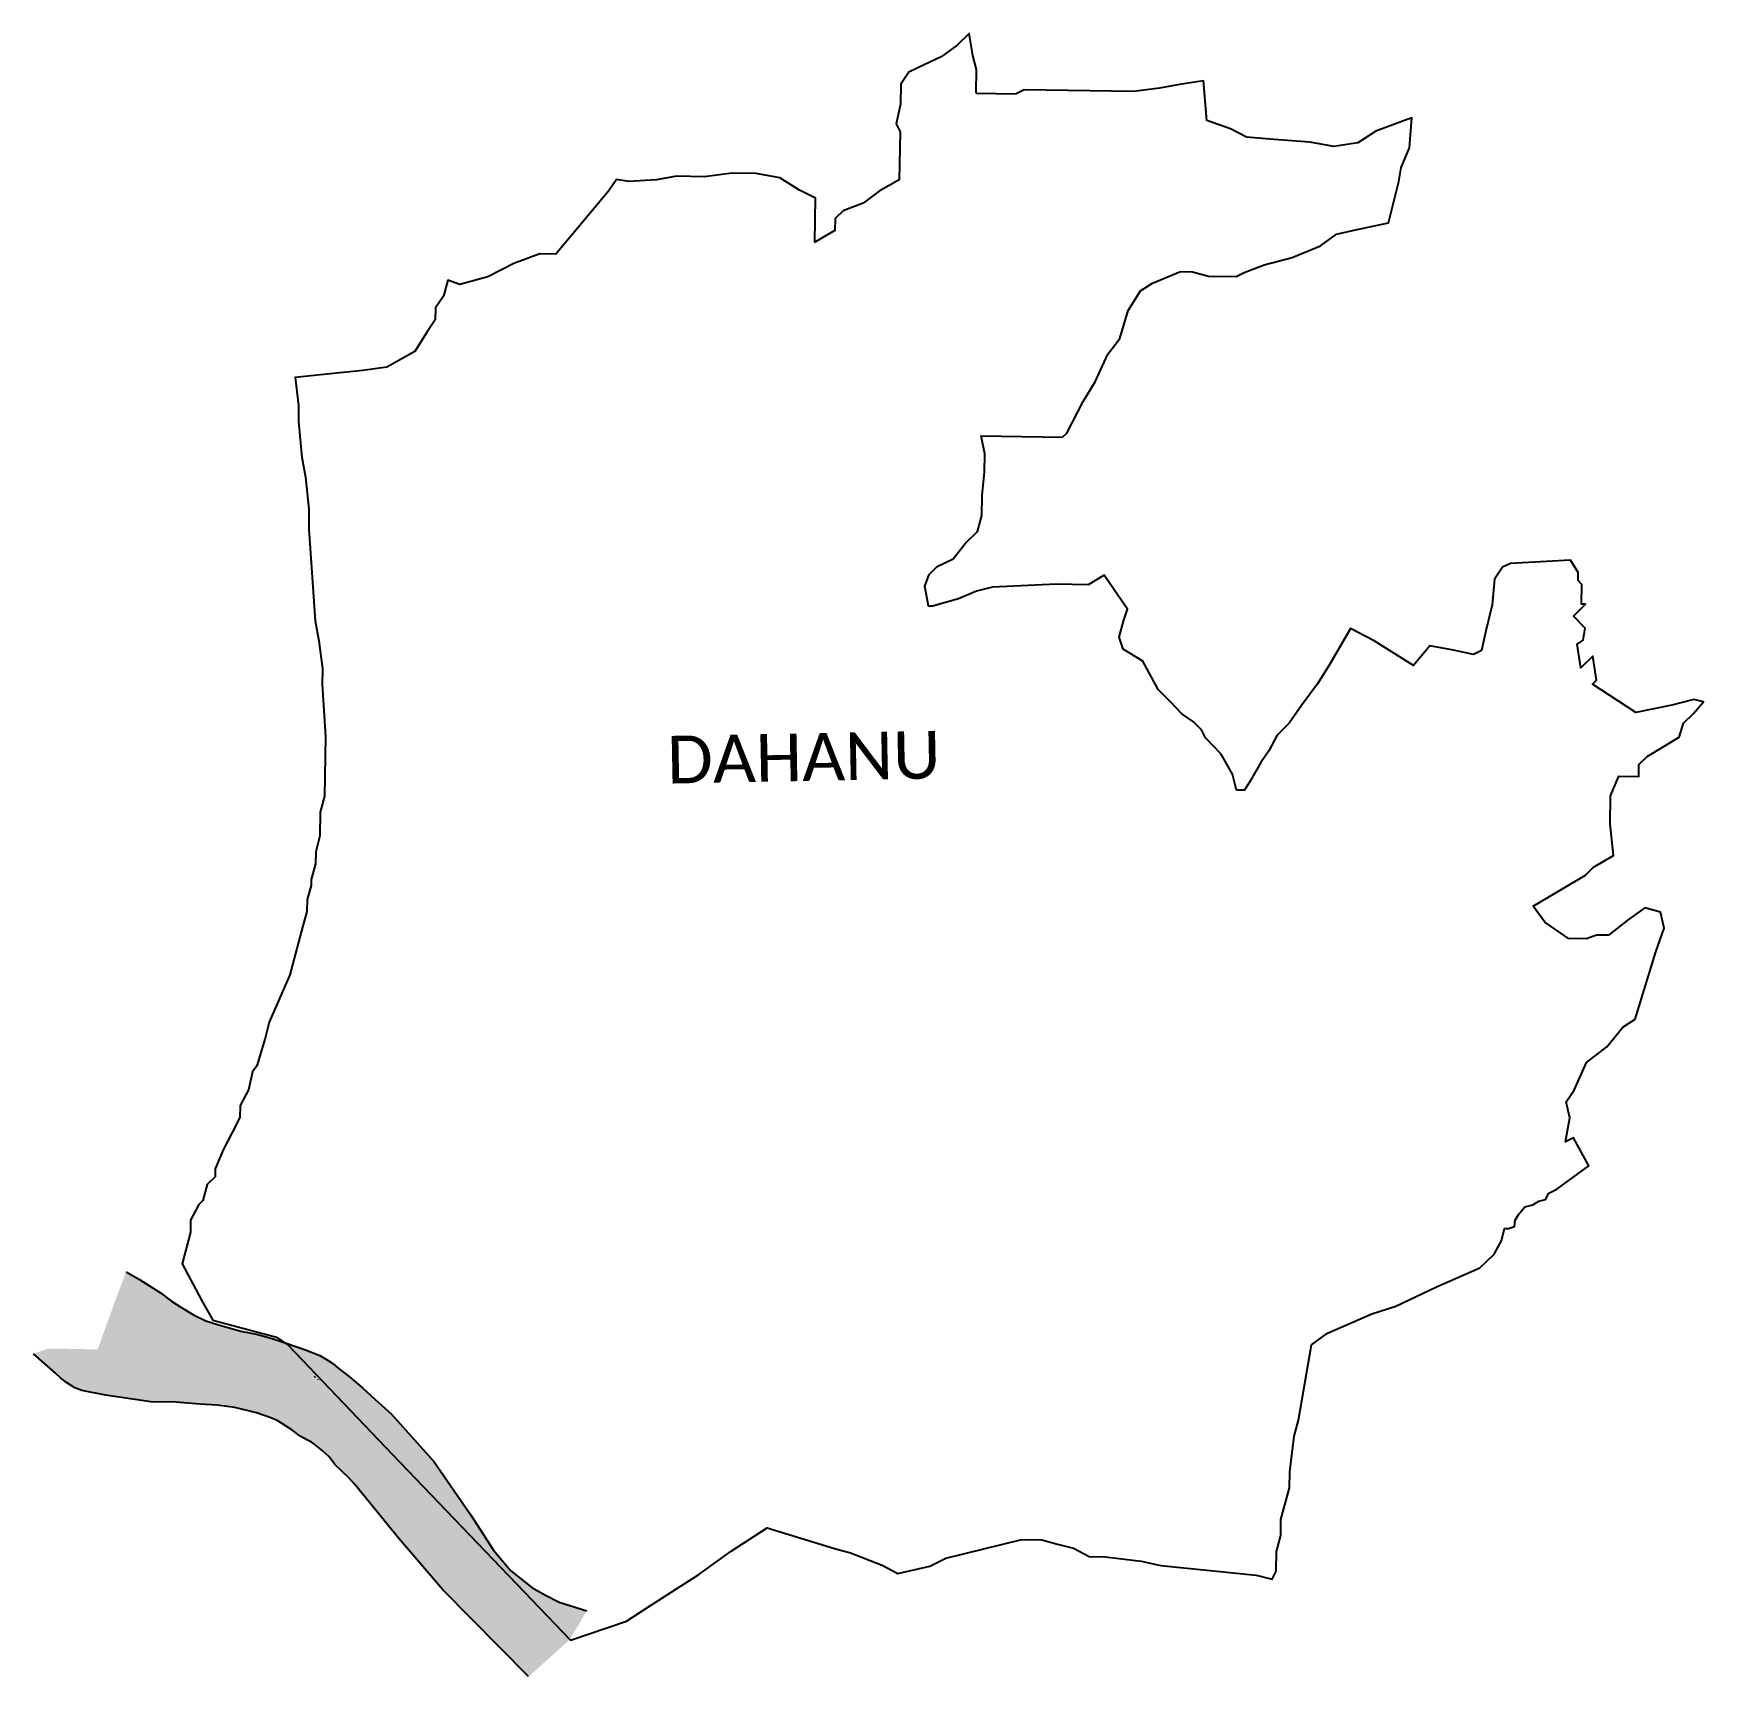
# Model space of a CAD drawing. Header units: metres. Extents: x 260454 to 293488, y 1989961 to 2215152.
# Drawn here: x 260454 to 267165, y 2208550 to 2215152 of the extents above.
import ezdxf

# ---------------------------------------------------------------- set-up
doc = ezdxf.new("R2010")
doc.units = ezdxf.units.M
for name, color, linetype in [('CREEK', 132, 'Continuous'), ('village', 3, 'Continuous'), ('VILLAGE NAME', 250, 'Continuous')]:
    doc.layers.add(name, color=color, linetype=linetype)
doc.styles.get("Standard").update_dxf_attribs({"font": 'simplex.shx'})

msp = doc.modelspace()

# ---------------------------------------------------------------- hatches: boundary and pattern name
at = {"layer": 'CREEK'}
h = msp.add_hatch(dxfattribs=at)
h.set_pattern_fill('DASH', color=256, scale=5)
h.paths.add_polyline_path([(261096.7, 2210003.2), (261013, 2210054.8), (260964.6, 2210091.8), (260880.6, 2210145.8), (260825.9, 2210175.6), (260784.1, 2210065), (260711.6, 2209864.7), (260514, 2209868.3), (260453.7, 2209847.1), (260568.5, 2209745.3), (260586.6, 2209731.7), (260619.5, 2209710.9), (260648.1, 2209699.7), (260742.9, 2209680.5), (260843.4, 2209666.1), (260925.2, 2209654.4), (261025.4, 2209652), (261122.5, 2209644.9), (261191.9, 2209640.1), (261263.1, 2209630.8), (261349.8, 2209609.5), (261424.2, 2209584.1), (261478.9, 2209551), (261525.5, 2209516.4), (261552.9, 2209501.1), (261575.9, 2209490), (261633.1, 2209443.8), (261665.5, 2209402.7), (261692.4, 2209375.6), (261720.9, 2209348.8), (261744.6, 2209322.3), (261921.9, 2209105.6), (262099.2, 2208898.8), (262443.4, 2208550.2), (262609.1, 2208699), (262677, 2208813.7), (262566.6, 2208849.4), (262511.4, 2208876.8), (262456.1, 2208908.3), (262371.7, 2208974.8), (262303, 2209058.5), (262209.5, 2209200.9), (262063.5, 2209412.3), (261892.9, 2209604.5), (261826, 2209665.1), (261777.3, 2209709.4), (261723.6, 2209754.3), (261678, 2209789.8), (261656.9, 2209807.9), (261638.4, 2209820.5), (261604.7, 2209840.7), (261571.3, 2209853.8), (261546.6, 2209863.1), (261473.8, 2209888.8), (261412.5, 2209908), (261349.7, 2209925.9), (261287.6, 2209937.3), (261193.3, 2209965.2), (261146.3, 2209979.8)])

# ---------------------------------------------------------------- linework, layer by layer
at = {"color": 3, "flags": 128}
msp.add_lwpolyline([(264242.3, 2214911.1), (264402.3, 2214908.6)], dxfattribs=at)
at = {"layer": 'CREEK', "flags": 128}
for points in [[(260825.9, 2210175.6), (260880.6, 2210145.8), (260964.6, 2210091.8), (261008.7, 2210058.1), (261046.4, 2210034.2), (261096.7, 2210003.2), (261146.3, 2209979.8), (261193.3, 2209965.2), (261287.6, 2209937.3), (261349.7, 2209925.9), (261412.5, 2209908), (261473.8, 2209888.8), (261546.6, 2209863.1), (261571.3, 2209853.8)], [(262443.4, 2208550.2), (262099.2, 2208898.8), (261921.9, 2209105.6), (261744.6, 2209322.3), (261720.9, 2209348.8), (261692.4, 2209375.6), (261665.5, 2209402.7), (261641.6, 2209433), (261612.4, 2209460.5), (261585.9, 2209481.9), (261571.5, 2209492.1), (261552.9, 2209501.1), (261525.5, 2209516.4), (261491.9, 2209541.3), (261450.5, 2209568.2), (261432.5, 2209579), (261407.1, 2209589.9), (261349.8, 2209609.5), (261263.1, 2209630.8), (261191.9, 2209640.1), (261122.5, 2209644.9), (261025.4, 2209652), (260925.2, 2209654.4), (260843.4, 2209666.1), (260742.9, 2209680.5), (260648.1, 2209699.7), (260619.5, 2209710.9), (260586.6, 2209731.7), (260564, 2209748.7), (260541.9, 2209768.9), (260453.7, 2209847.1)], [(261571.3, 2209853.8), (261604.7, 2209840.7), (261638.4, 2209820.5), (261656.9, 2209807.9), (261678, 2209789.8), (261723.6, 2209754.3), (261777.3, 2209709.4), (261826, 2209665.1), (261892.9, 2209604.5), (262063.5, 2209412.3), (262209.5, 2209200.9), (262303, 2209058.5), (262371.7, 2208974.8), (262456.1, 2208908.3), (262511.4, 2208876.8), (262566.6, 2208849.4), (262677, 2208813.7)], [(261583.6, 2209752.7), (261585.3, 2209757.2)], [(261597.3, 2209742.2), (261598, 2209744.3)], [(262609.1, 2208699), (262609.1, 2208699)]]:
    msp.add_lwpolyline(points, dxfattribs=at)
at = {"layer": 'village', "color": 3}
msp.add_lwpolyline([(264242.3, 2214911.1), (264243.8, 2215007.1), (264228.7, 2215063.3), (264214, 2215151.5), (264165.3, 2215104.3), (264100.6, 2215057.3), (264036.1, 2215026.2), (263971.6, 2214995.2), (263938.9, 2214947.7), (263937.7, 2214867.7), (263920.5, 2214788), (263936, 2214755.8), (263933, 2214563.8), (263852.3, 2214517.1), (263787.6, 2214470.1), (263707.2, 2214439.3), (263674.7, 2214407.8), (263673.9, 2214359.8), (263593.2, 2214313), (263595.9, 2214489), (263532.4, 2214522), (263453.2, 2214571.2), (263357.5, 2214588.6), (263261.5, 2214590.1), (263149.3, 2214575.8), (263037.3, 2214577.5), (262957.1, 2214562.8), (262845, 2214556.5), (262797.2, 2214565.2), (262764.4, 2214517.7), (262552.6, 2214264.9), (262488.6, 2214265.9), (262384, 2214227.5), (262279.2, 2214173.1), (262166.8, 2214142.8), (262119, 2214159.6), (262102, 2214095.8), (262069.3, 2214048.4), (262068.6, 2214000.4), (262035.9, 2213952.9), (261986.7, 2213873.6), (261873.7, 2213811.3), (261777.5, 2213796.8), (261633.3, 2213783), (261505.1, 2213769), (261519.4, 2213656.8), (261518.4, 2213592.8), (261532.2, 2213448.6), (261547, 2213368.4), (261561, 2213240.2), (261559.8, 2213160.2), (261586.2, 2212791.8), (261600.9, 2212711.6), (261615.2, 2212599.4), (261614.3, 2212535.4), (261627.1, 2212327.2), (261623.4, 2212087.3), (261606.5, 2212023.5), (261605, 2211927.6), (261588, 2211863.8), (261587.3, 2211815.8), (261570.3, 2211752.1), (261569.9, 2211728.1), (261553.1, 2211672.4), (261552.4, 2211624.4), (261535.4, 2211560.7), (261484.5, 2211369.5), (261401.5, 2211178.8), (261384.6, 2211115), (261350.9, 2211003.6), (261334.5, 2210979.8), (261317.5, 2210908), (261284.5, 2210844.6), (261283.7, 2210796.6), (261250.8, 2210733.1), (261217.8, 2210669.6), (261184.6, 2210590.1), (261184.1, 2210558.1), (261151.6, 2210526.6), (261134.7, 2210462.9), (261118.4, 2210447.1), (261085.4, 2210383.6), (261084.7, 2210335.6), (261050.8, 2210208.2), (261128.6, 2210063), (261175.3, 2209982.3), (261430.2, 2209914.4), (261477.8, 2209881.7), (261895, 2209443.3), (262611.6, 2208696.4), (262836.7, 2208773), (262933.6, 2208835.5), (262982.1, 2208866.8), (263127.6, 2208960.5), (263257, 2209054.5), (263402.4, 2209148.4), (263673.1, 2209064.2), (263736.8, 2209047.2), (263864, 2208997.3), (263927.6, 2208964.4), (264056, 2208994.4), (264120.5, 2209025.4), (264425.6, 2209100.7), (264505.6, 2209099.5), (264569.3, 2209082.5), (264633, 2209065.5), (264696.5, 2209032.6), (264760.5, 2209031.6), (264904.2, 2209013.4), (264984, 2208996.2), (265367.4, 2208958.3), (265431.1, 2208941.4), (265447.6, 2208973.1), (265448.8, 2209053.1), (265465.8, 2209116.9), (265466.7, 2209180.8), (265500.7, 2209308.3), (265501.7, 2209372.2), (265519.8, 2209516), (265536.8, 2209579.7), (265589.5, 2209882.9), (265654.2, 2209929.9), (265831.3, 2210007.2), (265927.8, 2210037.7), (266089, 2210115.3), (266266.1, 2210192.6), (266290.5, 2210216.2), (266322.9, 2210247.6), (266352.5, 2210300.6), (266364.5, 2210351), (266380.5, 2210350.8), (266404.6, 2210358.4), (266407.1, 2210384.5), (266421.4, 2210406.1), (266445.9, 2210437.8), (266478, 2210445.3), (266502.5, 2210460.5), (266529.7, 2210466.8), (266542.7, 2210492.3), (266574.9, 2210507.8), (266704.3, 2210601.8), (266642, 2210714.8), (266609.8, 2210699.2), (266627.3, 2210795), (266612.3, 2210859.2), (266645, 2210906.7), (266694.7, 2211017.9), (266775.6, 2211080.7), (266840.9, 2211159.7), (266889.3, 2211191), (266973.5, 2211461.6), (267006.9, 2211557.1), (266991.9, 2211621.4), (266928.2, 2211638.3), (266863.4, 2211591.3), (266782.5, 2211528.6), (266734.5, 2211529.3), (266694.3, 2211513.9), (266622.3, 2211515), (266527.3, 2211580.5), (266480.3, 2211645.2), (266690.2, 2211769.9), (266722.7, 2211801.5), (266803.4, 2211848.2), (266789.3, 2211976.4), (266791, 2212088.4), (266824.2, 2212167.9), (266904.2, 2212166.6), (266905, 2212214.6), (266937.4, 2212246.1), (267066.6, 2212324.2), (267083.4, 2212379.9), (267124, 2212419.3), (267164.8, 2212466.6), (267124.9, 2212475.3), (267036.6, 2212452.6), (266892.1, 2212422.8), (266717.9, 2212537.5), (266734.1, 2212553.2), (266719.6, 2212649.4), (266670.9, 2212602.2), (266656.4, 2212698.4), (266680.6, 2212714), (266689.3, 2212761.9), (266642.1, 2212810.6), (266690.8, 2212857.9), (266674.8, 2212858.1), (266676, 2212938.1), (266660.3, 2212954.3), (266660.8, 2212986.3), (266629.5, 2213034.8), (266389.3, 2213022.5), (266357.1, 2213006.9), (266324.4, 2212959.4), (266314.8, 2212855.6), (266289.2, 2212752), (266272, 2212672.3), (266239.7, 2212656.7), (266160, 2212674), (266064.3, 2212691.4), (265999.1, 2212612.4), (265840.6, 2212710.8), (265745.4, 2212760.3), (265663.2, 2212617.6), (265614, 2212538.3), (265548.7, 2212451.3), (265499.6, 2212380.1), (265450.9, 2212332.9), (265417.9, 2212269.3), (265385.2, 2212221.8), (265344.1, 2212150.5), (265319.5, 2212110.8), (265287.5, 2212111.3), (265272.5, 2212175.6), (265225.7, 2212256.3), (265162.7, 2212321.2), (265147.2, 2212353.5), (265115.7, 2212386), (265068.2, 2212418.6), (265021, 2212467.4), (264973.7, 2212516.1), (264911.4, 2212629), (264832.2, 2212678.2), (264816.9, 2212726.5), (264833.9, 2212790.2), (264850.6, 2212838), (264811.5, 2212894.6), (264756.7, 2212975.4), (264692.1, 2212936.4), (264564.2, 2212938.3), (264308, 2212926.2), (264243.8, 2212911.2), (264171.3, 2212880.3), (264066.9, 2212849.9), (264050.9, 2212850.2), (264036.1, 2212930.4), (264052.8, 2212978.1), (264085.3, 2213009.7), (264149.8, 2213040.6), (264198.8, 2213103.9), (264247.5, 2213151.1), (264264.4, 2213214.9), (264265.6, 2213294.8), (264275.1, 2213390.7), (264276.2, 2213462.7), (264261.3, 2213534.9), (264589.2, 2213529.9), (264605.5, 2213545.6), (264671.4, 2213672.6), (264720.6, 2213751.9), (264770.3, 2213863.1), (264819.3, 2213926.4), (264852.9, 2214037.9), (264902.1, 2214117.1), (264950.6, 2214148.3), (265063.3, 2214194.6), (265111.3, 2214193.9), (265175.1, 2214176.9), (265287, 2214175.2), (265319.2, 2214190.7), (265399.7, 2214221.5), (265512.1, 2214251.8), (265624.9, 2214298), (265689.6, 2214345), (265753.8, 2214360), (265898.2, 2214389.9), (265940.8, 2214557.2), (265949.6, 2214613), (265982.9, 2214692.5), (265992.7, 2214812.4), (265952.4, 2214797), (265847.9, 2214758.6), (265775.2, 2214711.7), (265679, 2214697.2), (265583.2, 2214714.6), (265439.4, 2214724.8), (265327.6, 2214734.6), (265264, 2214767.5), (265168.6, 2214801), (265155, 2214961.2), (265058.8, 2214946.6), (264978.6, 2214931.8), (264874.4, 2214917.5), (264434.5, 2214924.2), (264402.3, 2214908.6)], dxfattribs=at)

# ---------------------------------------------------------------- texts
at = {"layer": 'VILLAGE NAME', "insert": (262998.1, 2212329), "char_height": 191.456, "attachment_point": 1, "rotation": 1.10283}
msp.add_mtext_dynamic_manual_height_columns('{\\fCalibri|b0|i0|c0|p34;DAHANU}', width=161.46, gutter_width=957.3, heights=[0], dxfattribs=at)

doc.saveas('drawing.dxf')
